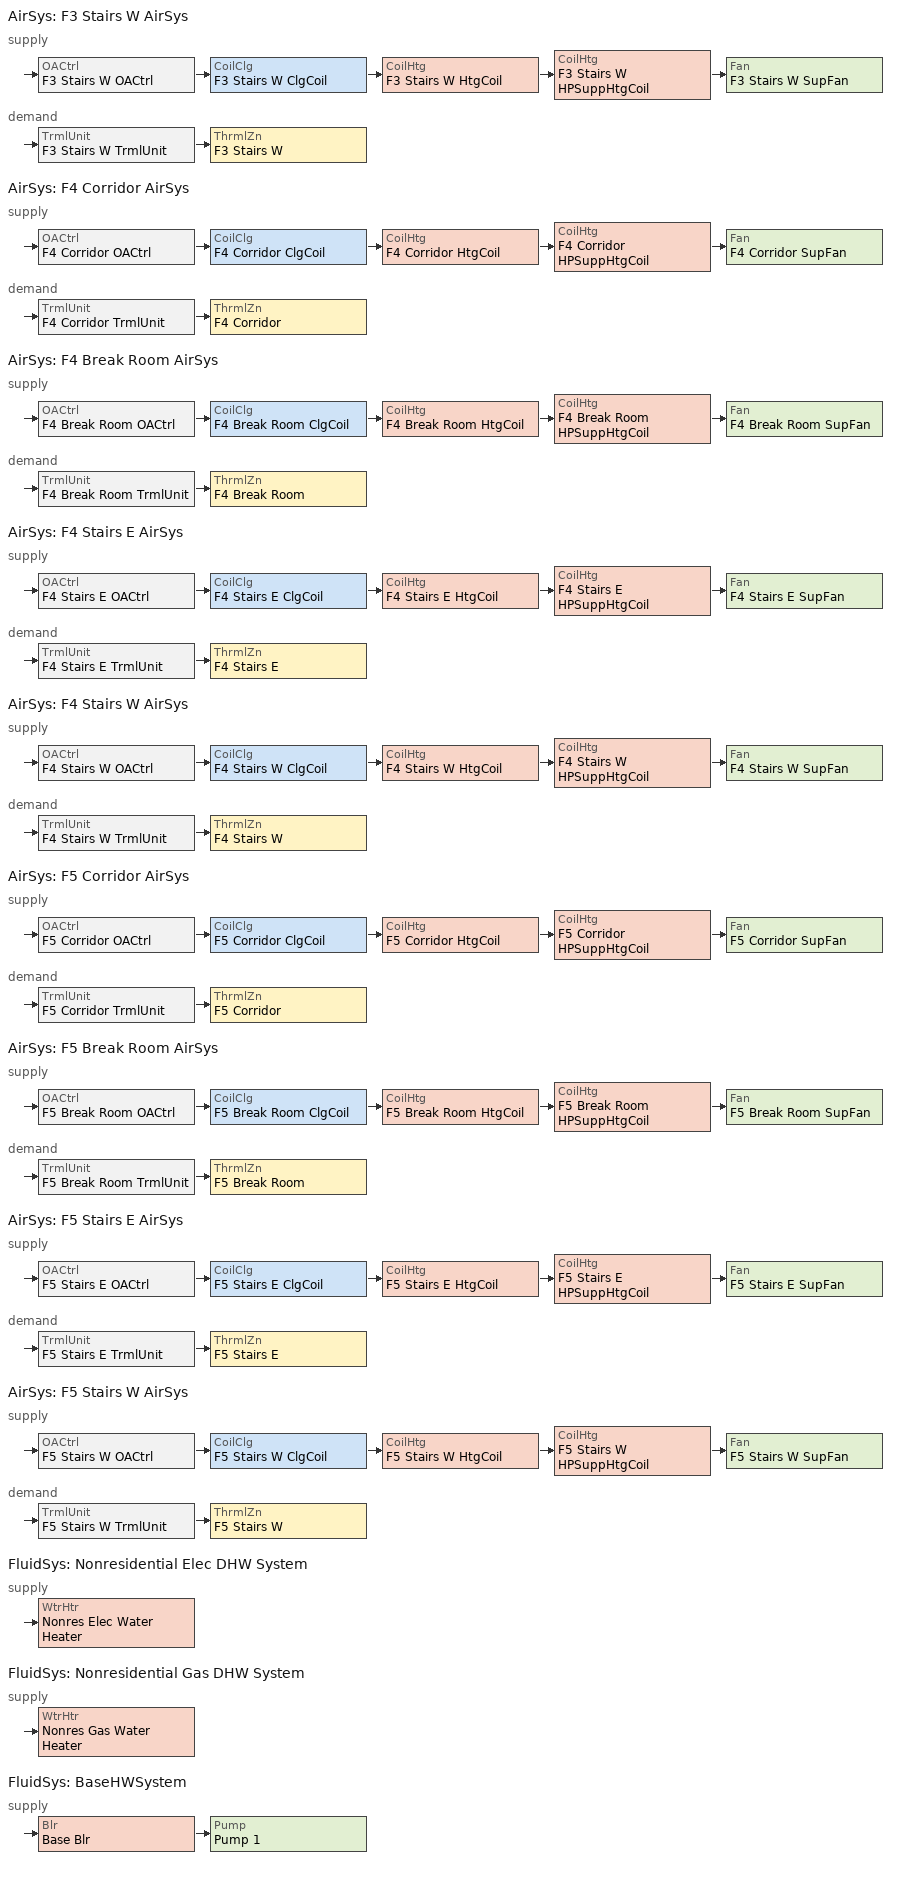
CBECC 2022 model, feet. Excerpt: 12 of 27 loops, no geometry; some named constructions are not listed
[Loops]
AirSys 'F3 Stairs W AirSys'
 supply: OACtrl 'F3 Stairs W OACtrl' > CoilClg 'F3 Stairs W ClgCoil' > CoilHtg 'F3 Stairs W HtgCoil' > CoilHtg 'F3 Stairs W HPSuppHtgCoil' > Fan 'F3 Stairs W SupFan'
 demand: TrmlUnit 'F3 Stairs W TrmlUnit' > ThrmlZn 'F3 Stairs W'
AirSys 'F4 Corridor AirSys'
 supply: OACtrl 'F4 Corridor OACtrl' > CoilClg 'F4 Corridor ClgCoil' > CoilHtg 'F4 Corridor HtgCoil' > CoilHtg 'F4 Corridor HPSuppHtgCoil' > Fan 'F4 Corridor SupFan'
 demand: TrmlUnit 'F4 Corridor TrmlUnit' > ThrmlZn 'F4 Corridor'
AirSys 'F4 Break Room AirSys'
 supply: OACtrl 'F4 Break Room OACtrl' > CoilClg 'F4 Break Room ClgCoil' > CoilHtg 'F4 Break Room HtgCoil' > CoilHtg 'F4 Break Room HPSuppHtgCoil' > Fan 'F4 Break Room SupFan'
 demand: TrmlUnit 'F4 Break Room TrmlUnit' > ThrmlZn 'F4 Break Room'
AirSys 'F4 Stairs E AirSys'
 supply: OACtrl 'F4 Stairs E OACtrl' > CoilClg 'F4 Stairs E ClgCoil' > CoilHtg 'F4 Stairs E HtgCoil' > CoilHtg 'F4 Stairs E HPSuppHtgCoil' > Fan 'F4 Stairs E SupFan'
 demand: TrmlUnit 'F4 Stairs E TrmlUnit' > ThrmlZn 'F4 Stairs E'
AirSys 'F4 Stairs W AirSys'
 supply: OACtrl 'F4 Stairs W OACtrl' > CoilClg 'F4 Stairs W ClgCoil' > CoilHtg 'F4 Stairs W HtgCoil' > CoilHtg 'F4 Stairs W HPSuppHtgCoil' > Fan 'F4 Stairs W SupFan'
 demand: TrmlUnit 'F4 Stairs W TrmlUnit' > ThrmlZn 'F4 Stairs W'
AirSys 'F5 Corridor AirSys'
 supply: OACtrl 'F5 Corridor OACtrl' > CoilClg 'F5 Corridor ClgCoil' > CoilHtg 'F5 Corridor HtgCoil' > CoilHtg 'F5 Corridor HPSuppHtgCoil' > Fan 'F5 Corridor SupFan'
 demand: TrmlUnit 'F5 Corridor TrmlUnit' > ThrmlZn 'F5 Corridor'
AirSys 'F5 Break Room AirSys'
 supply: OACtrl 'F5 Break Room OACtrl' > CoilClg 'F5 Break Room ClgCoil' > CoilHtg 'F5 Break Room HtgCoil' > CoilHtg 'F5 Break Room HPSuppHtgCoil' > Fan 'F5 Break Room SupFan'
 demand: TrmlUnit 'F5 Break Room TrmlUnit' > ThrmlZn 'F5 Break Room'
AirSys 'F5 Stairs E AirSys'
 supply: OACtrl 'F5 Stairs E OACtrl' > CoilClg 'F5 Stairs E ClgCoil' > CoilHtg 'F5 Stairs E HtgCoil' > CoilHtg 'F5 Stairs E HPSuppHtgCoil' > Fan 'F5 Stairs E SupFan'
 demand: TrmlUnit 'F5 Stairs E TrmlUnit' > ThrmlZn 'F5 Stairs E'
AirSys 'F5 Stairs W AirSys'
 supply: OACtrl 'F5 Stairs W OACtrl' > CoilClg 'F5 Stairs W ClgCoil' > CoilHtg 'F5 Stairs W HtgCoil' > CoilHtg 'F5 Stairs W HPSuppHtgCoil' > Fan 'F5 Stairs W SupFan'
 demand: TrmlUnit 'F5 Stairs W TrmlUnit' > ThrmlZn 'F5 Stairs W'
FluidSys 'Nonresidential Elec DHW System'
 supply: WtrHtr 'Nonres Elec Water Heater'
FluidSys 'Nonresidential Gas DHW System'
 supply: WtrHtr 'Nonres Gas Water Heater'
FluidSys 'BaseHWSystem'
 supply: Blr 'Base Blr' > Pump 'Pump 1'
[ResIntWall] Status=New; Construction=Int Wall Cons; IsPartySurface=1; OtherSideModeled=1
Name | Area | Outside
F5 Break Room To F5 Res Zn S Court 2-Bed Int Wall Right | 150 | F5 Res Zn S Court 2-Bed
F5 Stairs E To F5 Res Zn W Court Int Wall Front | 180 | F5 Res Zn W Court
F5 Stairs E To F5 Res Zn S Court 2-Bed Int Wall Back; F5 Stairs W To F5 Res Zn S Court 2-Bed Int Wall Back | 180 | F5 Res Zn S Court 2-Bed
F5 Stairs E To F5 Corridor Int Wall Right; F5 Stairs W To F5 Corridor Int Wall Left | 100 | F5 Corridor
F5 Stairs W To F5 Res Zn E Court Int Wall Front | 180 | F5 Res Zn E Court
[ResIntFlr] Status=New; Area=180; FloorZ=40.7; Construction=Interior Floor Cons; OtherSideModeled=1
Name | IsPartySurface | Outside
F5 Break Room To F4 Break Room Int Floor | 1 | F4 Break Room
F5 Stairs E To F4 Stairs E Int Floor | 0 | F4 Stairs E
F5 Stairs W To F4 Stairs W Int Floor | 0 | F4 Stairs W
[ResCathedralCeiling] Area=180; RoofRise=1; Orientation=Front; Construction=Cathedral Ceiling
F5 Break Room Cathedral Ceiling; F5 Stairs E Cathedral Ceiling; F5 Stairs W Cathedral Ceiling
[ResOtherZn] NumStories=1; DryerFuel=Electricity
Name | Type | SpcFunc | VentSpcFunc | ozHVACSystem | Area | CeilingHeight | FloorHeight | WinHeadHeight | Bottom | AirFlowMeter | IAQOption | ExhstOutsideOpening
F5 Stairs E | Conditioned | Stairwell | Residential - Common corridors | F5 Stairs E AirSys | 180 | 9 | 10 | 6.7 | 40.7 | Five
F5 Stairs W | Conditioned | Stairwell | Residential - Common corridors | F5 Stairs W AirSys | 180 | 9 | 10 | 6.7 | 40.7 | Five
UG Garage | Unconditioned | Parking Garage Area (Parking Zone and Ramps) | Exhaust - Parking garages |  | 27900 | 14 | 15 | 7.67 | -15 | Seven | Individual IAQ Fans | 1000
[ResExtWall] Status=New; Area=100; Construction=Res Exterior Wall Cons; Tilt=90
Name | Orientation | OrientationValue
F5 Stairs E Ext Wall Left | Left | 90
F5 Stairs W Ext Wall Right | Right | 270
[ResZnGrp]
ResZn Group UG Garage
[ResUndgrWall] Status=New; DepthBelowGrade=15; Construction=Below Grade Wall Cons
Name | Area
UG Garage UG Wall - Front; UG Garage UG Wall - Back | 3600
UG Garage UG Wall - Left; UG Garage UG Wall - Right | 4860
[ResUndgrFlr] Status=New; Area=13950; DepthBelowGrade=15; Surface=Exposed
UG Garage UG Floor; UG Garage UG Floor-2
[ThrmlZn] Type=Conditioned; VentSysRef=BaseSys5 F1; HasUnknownHVAC=0
Thermal Zone: F1 Retail N-NW; Thermal Zone: F1 Retail NE; Thermal Zone: F1 Retail SE; Thermal Zone: F1 Retail SW
[AirSys] Type=SZHP; SubType=Split1Phase; EffMetric=SEER2/EER2/HSPF2; ResHVACAutoSizing=1; OptStart=0
Name | CtrlZnRef
F3 Stairs W AirSys | F3 Stairs W
F4 Corridor AirSys | F4 Corridor
F4 Break Room AirSys | F4 Break Room
F4 Stairs E AirSys | F4 Stairs E
F4 Stairs W AirSys | F4 Stairs W
F5 Corridor AirSys | F5 Corridor
F5 Break Room AirSys | F5 Break Room
F5 Stairs E AirSys | F5 Stairs E
F5 Stairs W AirSys | F5 Stairs W
[AirSeg]
Name | Sys | Type
F3 Stairs W SupAirSeg | F3 Stairs W AirSys | Supply
F3 Stairs W RetAirSeg | F3 Stairs W AirSys | Return
F4 Corridor SupAirSeg | F4 Corridor AirSys | Supply
F4 Corridor RetAirSeg | F4 Corridor AirSys | Return
F4 Break Room SupAirSeg | F4 Break Room AirSys | Supply
F4 Break Room RetAirSeg | F4 Break Room AirSys | Return
F4 Stairs E SupAirSeg | F4 Stairs E AirSys | Supply
F4 Stairs E RetAirSeg | F4 Stairs E AirSys | Return
F4 Stairs W SupAirSeg | F4 Stairs W AirSys | Supply
F4 Stairs W RetAirSeg | F4 Stairs W AirSys | Return
F5 Corridor SupAirSeg | F5 Corridor AirSys | Supply
F5 Corridor RetAirSeg | F5 Corridor AirSys | Return
F5 Break Room SupAirSeg | F5 Break Room AirSys | Supply
F5 Break Room RetAirSeg | F5 Break Room AirSys | Return
F5 Stairs E SupAirSeg | F5 Stairs E AirSys | Supply
F5 Stairs E RetAirSeg | F5 Stairs E AirSys | Return
F5 Stairs W SupAirSeg | F5 Stairs W AirSys | Supply
F5 Stairs W RetAirSeg | F5 Stairs W AirSys | Return
[CoilClg] Type=DirectExpansion; DXSEER=14
Name | Sys | CapTotNetRtd
F3 Stairs W ClgCoil | F3 Stairs W AirSys
F4 Corridor ClgCoil | F4 Corridor AirSys | 36000
F4 Break Room ClgCoil | F4 Break Room AirSys
F4 Stairs E ClgCoil | F4 Stairs E AirSys
F4 Stairs W ClgCoil | F4 Stairs W AirSys
F5 Corridor ClgCoil | F5 Corridor AirSys | 36000
F5 Break Room ClgCoil | F5 Break Room AirSys
F5 Stairs E ClgCoil | F5 Stairs E AirSys
F5 Stairs W ClgCoil | F5 Stairs W AirSys
[CoilHtg]
Name | Sys | Type | HtPumpHSPF | HtPumpSuppCoilHtgRef
F3 Stairs W HtgCoil | F3 Stairs W AirSys | HeatPump | 8.2 | F3 Stairs W HPSuppHtgCoil
F3 Stairs W HPSuppHtgCoil | F3 Stairs W AirSys | Resistance | 8.2
F4 Corridor HtgCoil | F4 Corridor AirSys | HeatPump | 8.2 | F4 Corridor HPSuppHtgCoil
F4 Corridor HPSuppHtgCoil | F4 Corridor AirSys | Resistance | 8.2
F4 Break Room HtgCoil | F4 Break Room AirSys | HeatPump | 8.2 | F4 Break Room HPSuppHtgCoil
F4 Break Room HPSuppHtgCoil | F4 Break Room AirSys | Resistance | 8.2
F4 Stairs E HtgCoil | F4 Stairs E AirSys | HeatPump | 8.2 | F4 Stairs E HPSuppHtgCoil
F4 Stairs E HPSuppHtgCoil | F4 Stairs E AirSys | Resistance | 8.2
F4 Stairs W HtgCoil | F4 Stairs W AirSys | HeatPump | 8.2 | F4 Stairs W HPSuppHtgCoil
F4 Stairs W HPSuppHtgCoil | F4 Stairs W AirSys | Resistance | 8.2
F5 Corridor HtgCoil | F5 Corridor AirSys | HeatPump | 8.2 | F5 Corridor HPSuppHtgCoil
F5 Corridor HPSuppHtgCoil | F5 Corridor AirSys | Resistance | 8.2
F5 Break Room HtgCoil | F5 Break Room AirSys | HeatPump | 8.2 | F5 Break Room HPSuppHtgCoil
F5 Break Room HPSuppHtgCoil | F5 Break Room AirSys | Resistance | 8.2
F5 Stairs E HtgCoil | F5 Stairs E AirSys | HeatPump | 8.2 | F5 Stairs E HPSuppHtgCoil
F5 Stairs E HPSuppHtgCoil | F5 Stairs E AirSys | Resistance | 8.2
F5 Stairs W HtgCoil | F5 Stairs W AirSys | HeatPump | 8.2 | F5 Stairs W HPSuppHtgCoil
F5 Stairs W HPSuppHtgCoil | F5 Stairs W AirSys | Resistance
[Fan]
Name | Sys
F3 Stairs W SupFan | F3 Stairs W AirSys
F4 Corridor SupFan | F4 Corridor AirSys
F4 Break Room SupFan | F4 Break Room AirSys
F4 Stairs E SupFan | F4 Stairs E AirSys
F4 Stairs W SupFan | F4 Stairs W AirSys
F5 Corridor SupFan | F5 Corridor AirSys
F5 Break Room SupFan | F5 Break Room AirSys
F5 Stairs E SupFan | F5 Stairs E AirSys
F5 Stairs W SupFan | F5 Stairs W AirSys
[TrmlUnit] Type=Uncontrolled
Name | Sys | ZnServedRef
F3 Stairs W TrmlUnit | F3 Stairs W AirSys | F3 Stairs W
F4 Corridor TrmlUnit | F4 Corridor AirSys | F4 Corridor
F4 Break Room TrmlUnit | F4 Break Room AirSys | F4 Break Room
F4 Stairs E TrmlUnit | F4 Stairs E AirSys | F4 Stairs E
F4 Stairs W TrmlUnit | F4 Stairs W AirSys | F4 Stairs W
F5 Corridor TrmlUnit | F5 Corridor AirSys | F5 Corridor
F5 Break Room TrmlUnit | F5 Break Room AirSys | F5 Break Room
F5 Stairs E TrmlUnit | F5 Stairs E AirSys | F5 Stairs E
F5 Stairs W TrmlUnit | F5 Stairs W AirSys | F5 Stairs W
[OACtrl] EconoCtrlMthd=NoEconomizer
Name | Sys | AirSegSupRef | AirSegRetRef
F3 Stairs W OACtrl | F3 Stairs W AirSys | F3 Stairs W SupAirSeg | F3 Stairs W RetAirSeg
F4 Corridor OACtrl | F4 Corridor AirSys | F4 Corridor SupAirSeg | F4 Corridor RetAirSeg
F4 Break Room OACtrl | F4 Break Room AirSys | F4 Break Room SupAirSeg | F4 Break Room RetAirSeg
F4 Stairs E OACtrl | F4 Stairs E AirSys | F4 Stairs E SupAirSeg | F4 Stairs E RetAirSeg
F4 Stairs W OACtrl | F4 Stairs W AirSys | F4 Stairs W SupAirSeg | F4 Stairs W RetAirSeg
F5 Corridor OACtrl | F5 Corridor AirSys | F5 Corridor SupAirSeg | F5 Corridor RetAirSeg
F5 Break Room OACtrl | F5 Break Room AirSys | F5 Break Room SupAirSeg | F5 Break Room RetAirSeg
F5 Stairs E OACtrl | F5 Stairs E AirSys | F5 Stairs E SupAirSeg | F5 Stairs E RetAirSeg
F5 Stairs W OACtrl | F5 Stairs W AirSys | F5 Stairs W SupAirSeg | F5 Stairs W RetAirSeg
[FluidSys]
Name | Type | DsgnSupWtrTemp
Nonresidential Elec DHW System; Nonresidential Gas DHW System | ServiceHotWater
BaseHWSystem | HotWater | 160
[FluidSeg]
Name | Sys | Type | Src
DHW Supply Elec | Nonresidential Elec DHW System | PrimarySupply
DHW Makeup Elec | Nonresidential Elec DHW System | MakeupFluid
DHW Supply Gas | Nonresidential Gas DHW System | PrimarySupply
DHW Makeup Gas | Nonresidential Gas DHW System | MakeupFluid | MunicipalWater
BaseHW PriSupSeg | BaseHWSystem | PrimarySupply
BaseHW PriRetSeg | BaseHWSystem | PrimaryReturn
[WtrHtr]
Name | Sys | FluidSegOutRef | FluidSegMakeupRef | FuelSrc
Nonres Elec Water Heater | Nonresidential Elec DHW System | DHW Supply Elec | DHW Makeup Elec | Electricity
Nonres Gas Water Heater | Nonresidential Gas DHW System | DHW Supply Gas | DHW Makeup Gas
[Blr]
Base Blr: Sys=BaseHWSystem; Type=HotWater; FuelSrc=Gas; DraftType=Natural; FluidSegInRef=BaseHW PriRetSeg; FluidSegOutRef=BaseHW PriSupSeg; ThrmlEff=0.84
[Pump]
Pump 1: Sys=BaseHWSystem
[ResWinType] SpecMethod=Window Dimensions (required for fins/overhangs); Width=3; ModelFinsOverhang=0; OverhangDepth=0; OverhangDistUp=0; OverhangExL=0; OverhangExR=0; OverhangFlap=0; LeftFinDepth=0; LeftFinTopUp=0; LeftFinDistL=0; LeftFinBotUp=0; RightFinDepth=0; RightFinTopUp=0; RightFinDistR=0; RightFinBotUp=0
Name | Area | Height | ExteriorShade
Operable | 15 | 5 | Insect Screen (default)
Glass Door | 20.01 | 6.67 | None
[DwellUnitType] WasherOption=In-Unit; DryerOption=In-Unit; DryerFuel=Electricity; CookFuel=Electricity; IAQSupInletsAccessible=1; IAQHasFID=1; IAQOption=Individual IAQ Fans; IAQFanCnt=( 1, 1, 1, 1 ); HVACSysType=Heat Pump Heating and Cooling System; NumHtPumpEquipTypes=1; HVACHtPumpRef[1]=Heat Pump System - Res; HtPumpEquipCount[1]=1; HVACFanRef=HVAC Fan - Heat Pump; HVACDistRef=Air Distribution System - Res; NumDHWSysTypes=1; DHWSysRef[1]=DHW Heat Pump; TotShowersServed[1]=1; TotBathsServed[1]=1; CompactDistrib=not compact; CDSpecFixDists=0; ServesAsDHWHtr=0; DHWSystemType=Standard; DHWAmbientCond=Unconditioned; SCSysRptCount[1]=1
Name | NumBedrooms | CondFlrArea | IAQFanRef[1] | SCSysRptRef[1] | SCSysRptRef[2] | SCSysRptRef[3] | SCSysRptRef[4] | SCSysRptRef[5] | SCSysRptCount[2] | SCSysRptCount[3] | SCSysRptCount[4] | SCSysRptCount[5] | CDNumFloorsServed | UsrSpecCmpctDist | UsrCompactFactor | UserSpecCmpctDist[1] | UserCompactFactor[1] | CDServesMBathFix[1] | CDServesKitFix[1] | CDServesThirdFix[1]
1-Bed Type | 1 | 720 | 1-Bed IAQ Fan | F5 1-Bed W Court 1/2 | :Heat Pump System - Res:Air Distribution System - Res:HVAC Fan - Heat Pump:2:3 | F5 1-Bed W Court 2/2 | :Heat Pump System - Res:Air Distribution System - Res:HVAC Fan - Heat Pump:2:3 | F5 1-Bed N Perim 3/5 | :Heat Pump System - Res:Air Distribution System - Res:HVAC Fan - Heat Pump:2:3 | F5 1-Bed N Perim 4/5 | :Heat Pump System - Res:Air Distribution System - Res:HVAC Fan - Heat Pump:2:3 | F5 1-Bed N Perim 5/5 | :Heat Pump System - Res:Air Distribution System - Res:HVAC Fan - Heat Pump:2:3 | 1 | 1 | 1 | 1
2-Bed Type | 2 | 1080 | 2-Bed IAQ Fan | F5 2-Bed W Perim 1/2 | :Heat Pump System - Res:Air Distribution System - Res:HVAC Fan - Heat Pump:2:3 | F5 2-Bed W Perim 2/2 | :Heat Pump System - Res:Air Distribution System - Res:HVAC Fan - Heat Pump:2:3 |  |  |  | 1 |  |  |  | 1 | 1 | 0.6 | 1 | 0.6 | 1 | 1 | 1
3-Bed Type | 3 | 1410 | 3-Bed IAQ Fan | F5 3-Bed NW Perim | :Heat Pump System - Res:Air Distribution System - Res:HVAC Fan - Heat Pump:2:3 |  |  |  |  |  |  |  |  | 1 | 1 | 0.6 | 1 | 0.6 | 1 | 1 | 1
Studio Type | 0 | 540 | Studio IAQ Fan | F5 Studio SW Court | :Heat Pump System - Res:Air Distribution System - Res:HVAC Fan - Heat Pump:2:3 |  |  |  |  |  |  |  |  | 1 | 1 | 0.6 | 1 | 0.6 | 1 | 1 | 1
